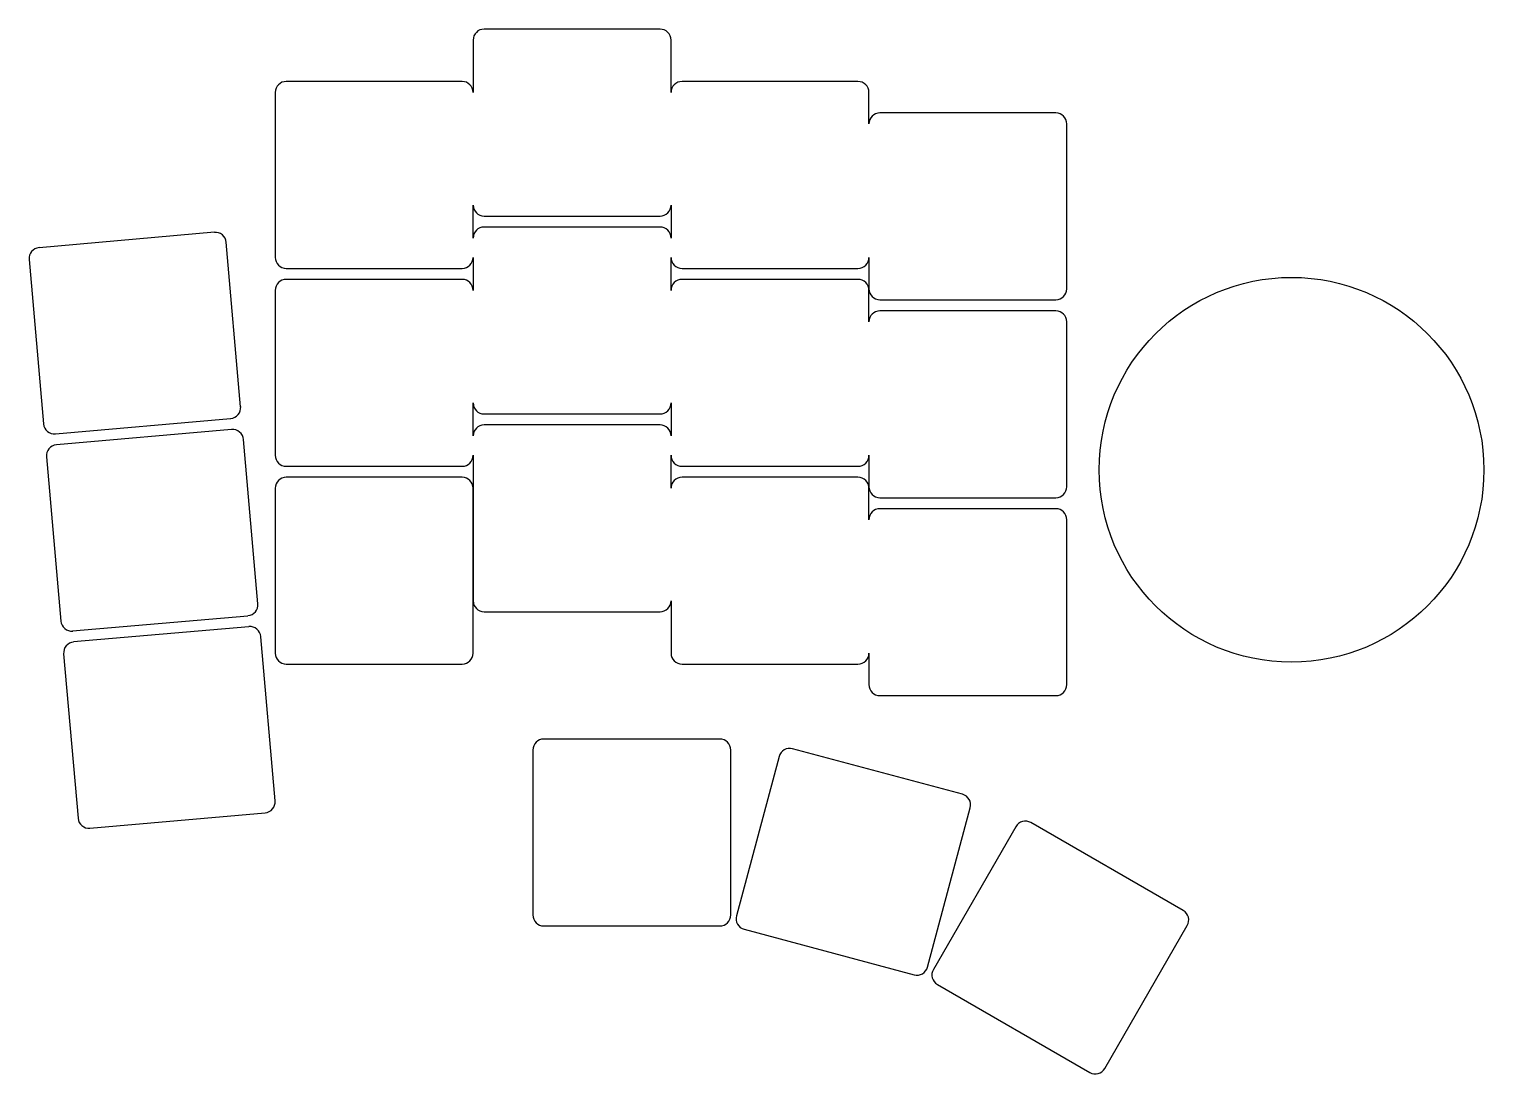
# Model space of a CAD drawing. Header units: millimetres. Extents: x 5 to 138, y -30 to 65.
import ezdxf

# ---------------------------------------------------------------- set-up
doc = ezdxf.new("R2010")
doc.units = ezdxf.units.MM

msp = doc.modelspace()

# ---------------------------------------------------------------- linework, layer by layer
for p, q in [((62.56, 65.08), (46.56, 65.08)), ((45.56, 64.08), (45.56, 59.32)), ((63.56, 59.32), (63.56, 64.08)), ((44.56, 60.32), (28.56, 60.32)), ((80.56, 60.32), (64.56, 60.32)), ((27.56, 59.32), (27.56, 44.32)), ((81.56, 56.46), (81.56, 59.32)), ((98.56, 57.46), (82.56, 57.46)), ((99.56, 41.46), (99.56, 56.46)), ((45.56, 46.08), (45.56, 49.08)), ((63.56, 49.08), (63.56, 46.08)), ((46.56, 48.08), (62.56, 48.08)), ((22.02, 46.6), (6.08, 45.2)), ((62.56, 47.08), (46.56, 47.08)), ((24.41, 30.74), (23.11, 45.69)), ((5.17, 44.12), (6.48, 29.18)), ((45.56, 44.32), (45.56, 41.32)), ((63.56, 41.32), (63.56, 44.32)), ((81.56, 44.32), (81.56, 41.46)), ((28.56, 43.32), (44.56, 43.32)), ((64.56, 43.32), (80.56, 43.32)), ((27.56, 41.32), (27.56, 26.32)), ((44.56, 42.32), (28.56, 42.32)), ((80.56, 42.32), (64.56, 42.32)), ((81.56, 38.46), (81.56, 41.32)), ((82.56, 40.46), (98.56, 40.46)), ((98.56, 39.46), (82.56, 39.46)), ((99.56, 23.46), (99.56, 38.46)), ((45.56, 28.08), (45.56, 31.08)), ((63.56, 31.08), (63.56, 28.08)), ((7.57, 28.27), (23.5, 29.66)), ((46.56, 30.08), (62.56, 30.08)), ((23.59, 28.67), (7.65, 27.27)), ((62.56, 29.08), (46.56, 29.08)), ((25.98, 12.81), (24.67, 27.76)), ((6.74, 26.19), (8.05, 11.24)), ((28.56, 25.32), (44.56, 25.32)), ((45.56, 26.32), (45.56, 13.08)), ((63.56, 23.32), (63.56, 26.32)), ((64.56, 25.32), (80.56, 25.32)), ((81.56, 26.32), (81.56, 23.46)), ((44.56, 24.32), (28.56, 24.32)), ((80.56, 24.32), (64.56, 24.32)), ((27.56, 23.32), (27.56, 8.32)), ((45.56, 8.32), (45.56, 23.32)), ((81.56, 20.46), (81.56, 23.32)), ((82.56, 22.46), (98.56, 22.46)), ((98.56, 21.46), (82.56, 21.46)), ((99.56, 5.46), (99.56, 20.46)), ((46.56, 12.08), (62.56, 12.08)), ((63.56, 13.08), (63.56, 8.32)), ((9.13, 10.34), (25.07, 11.73)), ((25.16, 10.73), (9.22, 9.34)), ((27.55, -5.12), (26.24, 9.82)), ((8.31, 8.26), (9.62, -6.69)), ((81.56, 8.32), (81.56, 5.46)), ((28.56, 7.32), (44.56, 7.32)), ((64.56, 7.32), (80.56, 7.32)), ((82.56, 4.46), (98.56, 4.46)), ((67.99, 0.51), (51.99, 0.51)), ((50.99, -0.49), (50.99, -15.49)), ((68.99, -15.49), (68.99, -0.49)), ((73.39, -1.08), (69.51, -15.57)), ((90.07, -4.51), (74.61, -0.37)), ((10.7, -7.6), (26.64, -6.2)), ((86.89, -20.23), (90.78, -5.74)), ((94.93, -7.46), (87.43, -20.45)), ((110.15, -15.09), (96.29, -7.09)), ((51.99, -16.49), (67.99, -16.49)), ((70.21, -16.79), (85.67, -20.93)), ((103.01, -29.45), (110.51, -16.46)), ((87.79, -21.81), (101.65, -29.81))]:
    msp.add_line(p, q)
msp.add_circle((120, 25), 17.5)
for centre, start, end in [((46.56, 64.08), 90, 180), ((62.56, 64.08), 0, 90), ((28.56, 59.32), 90, 180), ((44.56, 59.32), 0, 90), ((64.56, 59.32), 90, 180), ((80.56, 59.32), 0, 90), ((82.56, 56.46), 90, 180), ((98.56, 56.46), 0, 90), ((46.56, 49.08), 180, 270), ((62.56, 49.08), 270, 360), ((22.11, 45.6), 5, 95), ((46.56, 46.08), 90, 180), ((62.56, 46.08), 0, 90), ((6.17, 44.21), 95, 185), ((28.56, 44.32), 180, 270), ((44.56, 44.32), 270, 360), ((64.56, 44.32), 180, 270), ((80.56, 44.32), 270, 360), ((28.56, 41.32), 90, 180), ((44.56, 41.32), 0.0256, 90), ((64.56, 41.32), 90, 180), ((80.56, 41.32), 0, 90), ((82.56, 41.46), 180, 270), ((98.56, 41.46), 270, 360), ((82.56, 38.46), 90, 180), ((98.56, 38.46), 0, 90), ((23.42, 30.66), 275, 5), ((46.56, 31.08), 180.0256, 270), ((62.56, 31.08), 270, 360), ((7.48, 29.26), 185, 275), ((23.68, 27.67), 5, 95), ((46.56, 28.08), 90, 180), ((62.56, 28.08), 0.0256, 90), ((7.74, 26.27), 95, 185), ((28.56, 26.32), 180, 270), ((44.56, 26.32), 270, 360), ((64.56, 26.32), 180.0256, 270), ((80.56, 26.32), 270, 360), ((28.56, 23.32), 90, 180), ((44.56, 23.32), 0, 90), ((64.56, 23.32), 90, 180), ((80.56, 23.32), 0, 90), ((82.56, 23.46), 180, 270), ((98.56, 23.46), 270, 360), ((82.56, 20.46), 90, 180), ((98.56, 20.46), 0, 90), ((24.99, 12.73), 275, 5), ((46.56, 13.08), 180, 270), ((62.56, 13.08), 270, 360), ((9.05, 11.33), 185, 275), ((25.25, 9.74), 5, 95), ((9.31, 8.34), 95, 185), ((28.56, 8.32), 180, 270), ((44.56, 8.32), 270, 360), ((64.56, 8.32), 180, 270), ((80.56, 8.32), 270, 360), ((82.56, 5.46), 180, 270), ((98.56, 5.46), 270, 360), ((51.99, -0.49), 90, 180), ((67.99, -0.49), 0, 90), ((74.36, -1.34), 75, 165), ((26.55, -5.21), 275, 5), ((89.81, -5.48), 345, 75), ((10.62, -6.6), 185, 275), ((95.79, -7.96), 60, 150), ((51.99, -15.49), 180, 270), ((67.99, -15.49), 270, 360), ((70.47, -15.83), 165, 255), ((109.65, -15.96), 330, 60), ((85.93, -19.97), 255, 345), ((88.29, -20.95), 150, 240), ((102.15, -28.95), 240, 330)]:
    msp.add_arc(centre, 1, start, end)

doc.saveas('drawing.dxf')
